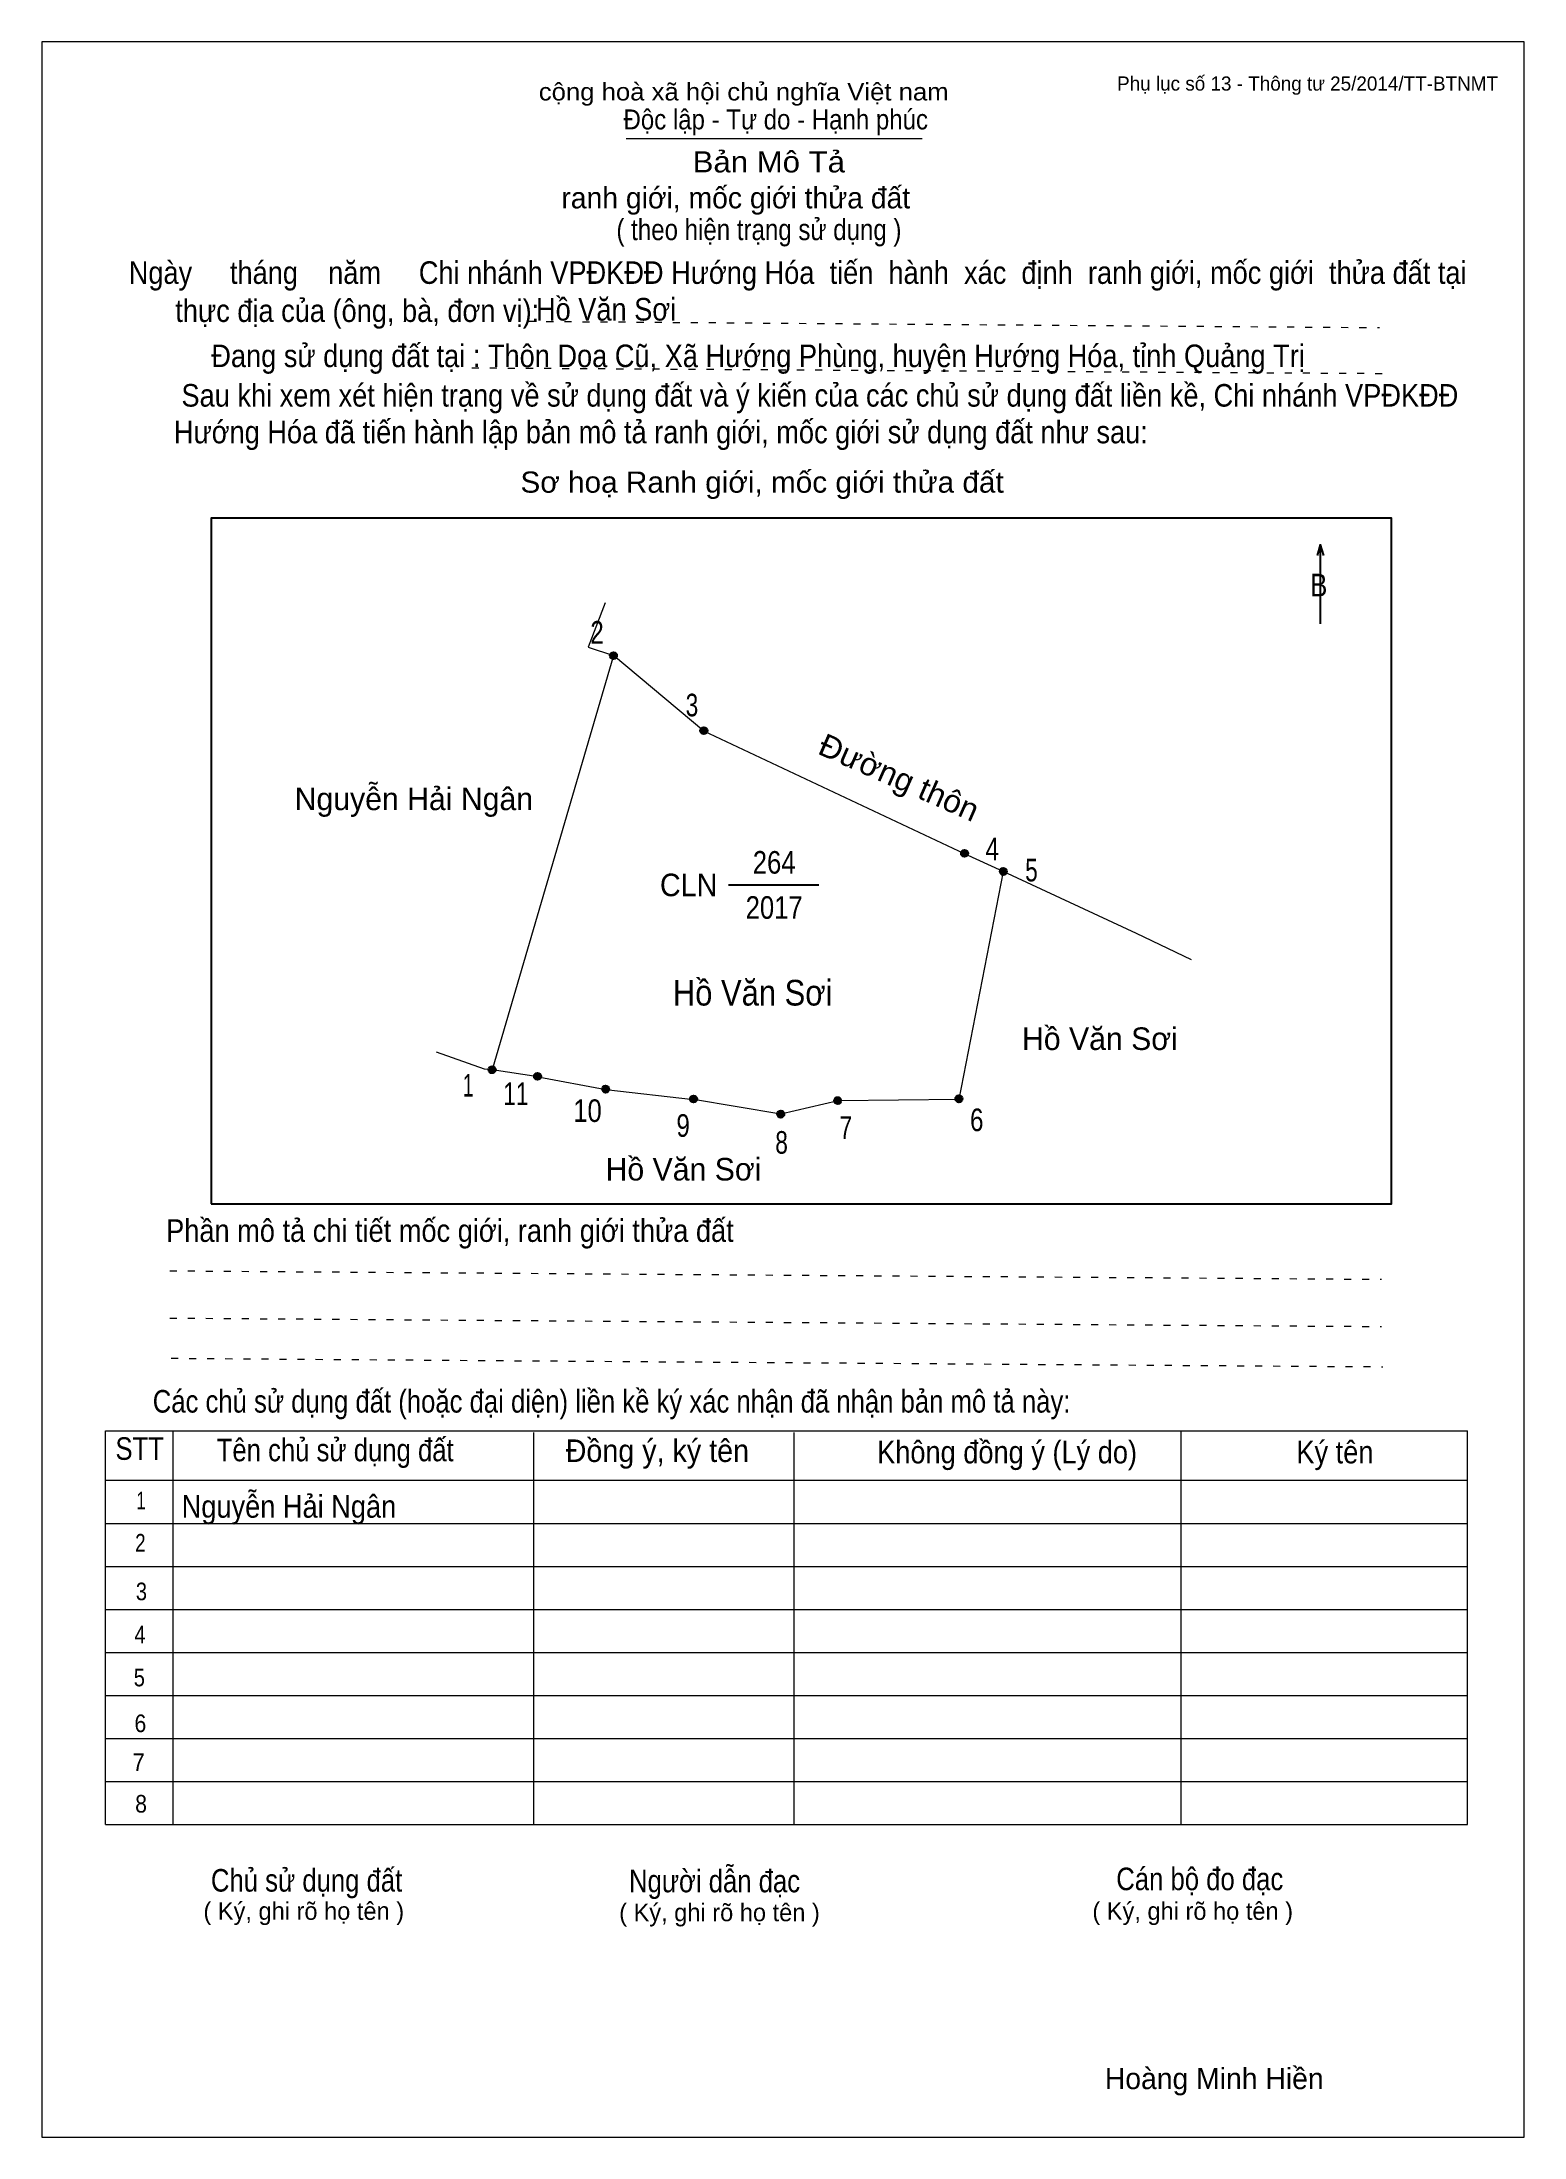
# Model space of a CAD drawing. Header units: centimetres. Extents: x 0 to 21, y 0 to 29.7.
import ezdxf
from ezdxf.enums import TextEntityAlignment as Align

# ---------------------------------------------------------------- set-up
doc = ezdxf.new("R2010")
doc.units = ezdxf.units.CM
doc.header["$LTSCALE"] = 0.13
doc.linetypes.add('DOTTED', pattern=[1.5, 0.3, -1.2])
for name, color, linetype, lineweight in [('1', 7, 'Continuous', 13), ('32', 7, 'Continuous', 25), ('33', 7, 'Continuous', 25), ('6', 7, 'Continuous', 13), ('62', 7, 'Continuous', 13)]:
    doc.layers.add(name, color=color, linetype=linetype, lineweight=lineweight)
for name, color, linetype in [('2', 7, 'Continuous'), ('34', 7, 'Continuous'), ('63', 7, 'Continuous')]:
    doc.layers.add(name, color=color, linetype=linetype)

msp = doc.modelspace()

# ---------------------------------------------------------------- hatches: boundary and pattern name
at = {"layer": '32'}
for points in [[(8.1479, 21.0006, 1), (8.0479, 21.0006, 1)], [(9.4285, 19.9361, 1), (9.3285, 19.9361, 1)], [(13.1222, 18.1979, 1), (13.0222, 18.1979, 1)], [(13.6708, 17.9406, 1), (13.5708, 17.9406, 1)], [(6.4292, 15.1294, 1), (6.3292, 15.1294, 1)], [(7.0725, 15.0371, 1), (6.9725, 15.0371, 1)], [(8.0363, 14.855, 1), (7.9363, 14.855, 1)], [(9.2817, 14.7155, 1), (9.1817, 14.7155, 1)], [(11.3257, 14.6936, 1), (11.2257, 14.6936, 1)], [(13.0421, 14.7179, 1), (12.9421, 14.7179, 1)], [(10.5185, 14.5006, 1), (10.4185, 14.5006, 1)]]:
    msp.add_hatch(color=256, dxfattribs=at).paths.add_polyline_path(points)

# ---------------------------------------------------------------- linework, layer by layer
at = {"layer": '1'}
msp.add_lwpolyline([(21, 0), (21, 29.7), (0, 29.7), (0, 0)], close=True, dxfattribs=at)
at = {"layer": '32'}
for centre in [(8.0979, 21.0006), (9.3785, 19.9361), (13.0722, 18.1979), (13.6208, 17.9406), (6.3792, 15.1294), (7.0225, 15.0371), (7.9863, 14.855), (9.2317, 14.7155), (11.2757, 14.6936), (12.9921, 14.7179), (10.4685, 14.5006)]:
    msp.add_circle(centre, 0.05, dxfattribs=at)
at = {"layer": '33'}
msp.add_line((9.73, 17.75), (11.01, 17.75), dxfattribs=at)
at = {"layer": '6'}
for p, q in [((8.1, 21), (6.38, 15.13)), ((13.62, 17.94), (12.99, 14.71)), ((7.03, 15.03), (6.38, 15.13)), ((12.99, 14.71), (11.28, 14.69))]:
    msp.add_line(p, q, dxfattribs=at)
for points in [[(7.98, 21.75), (7.74, 21.12), (8.1, 21)], [(13.62, 17.94), (13.07, 18.19), (9.38, 19.93), (8.1, 21)], [(16.29, 16.69), (15.51, 17.06), (13.62, 17.94)], [(6.38, 15.13), (6.27, 15.14), (5.59, 15.38)], [(7.03, 15.03), (7.99, 14.85), (9.23, 14.71)], [(11.28, 14.69), (10.47, 14.5), (9.23, 14.71)]]:
    msp.add_lwpolyline(points, dxfattribs=at)
at = {"layer": '62'}
for p, q in [((8.28, 28.33), (12.47, 28.33)), ((0.9, 10.01), (20.2, 10.01)), ((0.9, 4.43), (0.9, 10.01)), ((1.86, 4.43), (1.86, 10.01)), ((6.97, 4.43), (6.97, 9.99)), ((10.66, 4.43), (10.66, 9.99)), ((16.14, 4.43), (16.14, 10.01)), ((20.2, 4.43), (20.2, 10.01)), ((0.9, 9.31), (20.2, 9.31)), ((0.9, 8.7), (20.2, 8.7)), ((0.9, 8.09), (20.2, 8.09)), ((0.9, 7.48), (20.2, 7.48)), ((0.9, 6.87), (20.2, 6.87)), ((0.9, 6.26), (20.2, 6.26)), ((0.9, 5.65), (20.2, 5.65)), ((0.9, 5.04), (20.2, 5.04)), ((0.9, 4.43), (20.2, 4.43))]:
    msp.add_line(p, q, dxfattribs=at)
at = {"layer": '62', "linetype": 'DOTTED'}
for p, q in [((6.89, 25.74), (18.95, 25.65)), ((6.09, 25.08), (19.04, 25)), ((1.81, 12.28), (18.98, 12.16)), ((1.81, 11.61), (18.98, 11.49)), ((1.83, 11.04), (19, 10.92))]:
    msp.add_line(p, q, dxfattribs=at)
at = {"layer": '62', "lineweight": 25}
for p, q in [((18.11, 22.58), (18.11, 21.45)), ((18.11, 22.57), (18.07, 22.42)), ((18.11, 22.57), (18.16, 22.42))]:
    msp.add_line(p, q, dxfattribs=at)
msp.add_lwpolyline([(2.4, 13.23), (19.12, 13.23), (19.12, 22.95), (2.4, 22.95)], close=True, dxfattribs=at)

# ---------------------------------------------------------------- texts
at = {"layer": '2', "width": 0.9}
msp.add_text('Hồ Văn Sơi', height=0.3641, dxfattribs=at).set_placement((10.07, 16.04), align=Align.CENTER)
at = {"layer": '32'}
for s, width, p in [('2', 0.8, (7.865, 21.17)), ('3', 0.75, (9.21, 20.14)), ('4', 0.8, (13.465, 18.1)), ('5', 0.75, (14.02, 17.8)), ('1', 0.65, (6.04, 14.75)), ('11', 0.75, (6.715, 14.63)), ('10', 0.85, (7.73, 14.39)), ('6', 0.8, (13.245, 14.26)), ('9', 0.8, (9.085, 14.18)), ('8', 0.75, (10.48, 13.94)), ('7', 0.75, (11.39, 14.15))]:
    msp.add_text(s, height=0.32, dxfattribs=dict(at, width=width)).set_placement(p, align=Align.CENTER)
at = {"layer": '33', "width": 1.05}
msp.add_text('Đường thôn', height=0.32, rotation=336.161, dxfattribs=at).set_placement((12.0803, 19.1271), align=Align.CENTER)
at = {"layer": '33'}
for s, p in [('Nguyễn Hải Ngân', (5.27, 18.81)), ('Hồ Văn Sơi', (14.99, 15.41)), ('Hồ Văn Sơi', (9.09, 13.56))]:
    msp.add_text(s, height=0.32, dxfattribs=at).set_placement(p, align=Align.CENTER)
at = {"layer": '33', "width": 0.85}
for s, p in [('264', (10.375, 17.91)), ('2017', (10.375, 17.27))]:
    msp.add_text(s, height=0.32, dxfattribs=at).set_placement(p, align=Align.CENTER)
at = {"layer": '33', "width": 0.95}
msp.add_text('CLN', height=0.32, dxfattribs=at).set_placement((9.57, 17.59), align=Align.RIGHT)
at = {"layer": '34', "width": 0.9}
for s, p in [('Hồ Văn Sơi', (7, 25.75)), ('Nguyễn Hải Ngân', (1.98, 8.78))]:
    msp.add_text(s, height=0.32, dxfattribs=at).set_placement(p)
at = {"layer": '62'}
for s, height, width, p in [('cộng hoà xã hội chủ nghĩa Việt nam', 0.2474, 1.1, (7.04, 28.87)), ('Độc lập - Tự do - Hạnh phúc', 0.2828, 0.9, (8.24, 28.46)), ('Bản Mô Tả', 0.3, 1.1, (9.22, 27.85)), ('( theo hiện trạng sử dụng )', 0.3, 0.85, (8.14, 26.89)), ('Ngày     tháng    năm     Chi nhánh VPĐKĐĐ Hướng Hóa  tiến  hành  xác  định  ranh giới, mốc giới  thửa đất tại ', 0.32, 0.9, (1.23, 26.27)), ('thực địa của (ông, bà, đơn vị): ', 0.32, 0.9, (1.89, 25.73)), ('Đang sử dụng đất tại : Thôn Doa Cũ, Xã Hướng Phùng, huyện Hướng Hóa, tỉnh Quảng Trị', 0.32, 0.9, (2.4, 25.09)), (' Sau khi xem xét hiện trạng về sử dụng đất và ý kiến của các chủ sử dụng đất liền kề, Chi nhánh VPĐKĐĐ ', 0.32, 0.9, (1.87, 24.53)), ('Hướng Hóa đã tiến hành lập bản mô tả ranh giới, mốc giới sử dụng đất như sau:', 0.32, 0.9, (1.87, 24.01)), ('Sơ hoạ Ranh giới, mốc giới thửa đất', 0.3, 1.05, (6.78, 23.31)), ('B', 0.32, 0.85, (17.97, 21.84)), ('Phần mô tả chi tiết mốc giới, ranh giới thửa đất ', 0.32, 0.9, (1.76, 12.69)), ('Các chủ sử dụng đất (hoặc đại diện) liền kề ký xác nhận đã nhận bản mô tả này:', 0.32, 0.85, (1.57, 10.27))]:
    msp.add_text(s, height=height, dxfattribs=dict(at, width=width)).set_placement(p)
msp.add_text('ranh giới, mốc giới thửa đất', height=0.3, dxfattribs=at).set_placement((7.36, 27.34))
for s, height, width, p in [('STT', 0.32, 0.85, (1.385, 9.6)), ('Tên chủ sử dụng đất', 0.32, 0.85, (4.155, 9.58)), ('Đồng ý, ký tên', 0.32, 0.95, (8.72, 9.57)), ('Không đồng ý (Lý do)', 0.32, 0.9, (13.675, 9.55)), ('Ký tên', 0.32, 0.9, (18.32, 9.55)), ('1', 0.25, 0.7, (1.405, 8.9)), ('2', 0.25, 0.8, (1.395, 8.3)), ('3', 0.25, 0.85, (1.41, 7.61)), ('4', 0.25, 0.85, (1.39, 7)), ('5', 0.25, 0.85, (1.38, 6.39)), ('6', 0.25, 0.9, (1.395, 5.74)), ('7', 0.25, 0.95, (1.37, 5.19)), ('8', 0.25, 0.9, (1.405, 4.6)), ('Người dẫn đạc', 0.32, 0.85, (9.53, 3.47)), ('Chủ sử dụng đất', 0.32, 0.85, (3.75, 3.48)), ('Cán bộ đo đạc', 0.32, 0.85, (16.405, 3.5))]:
    msp.add_text(s, height=height, dxfattribs=dict(at, width=width)).set_placement(p, align=Align.CENTER)
for p in [(3.71, 3.08), (9.6, 3.06), (16.305, 3.08)]:
    msp.add_text('( Ký, ghi rõ họ tên )', height=0.25, dxfattribs=at).set_placement(p, align=Align.CENTER)
at = {"layer": '63'}
msp.add_text('Phụ lục số 13 - Thông tư 25/2014/TT-BTNMT', height=0.2, dxfattribs=at).set_placement((20.63, 29.01), align=Align.RIGHT)
msp.add_text('Hoàng Minh Hiền', height=0.3, dxfattribs=at).set_placement((16.61, 0.68), align=Align.CENTER)

doc.saveas('drawing.dxf')
